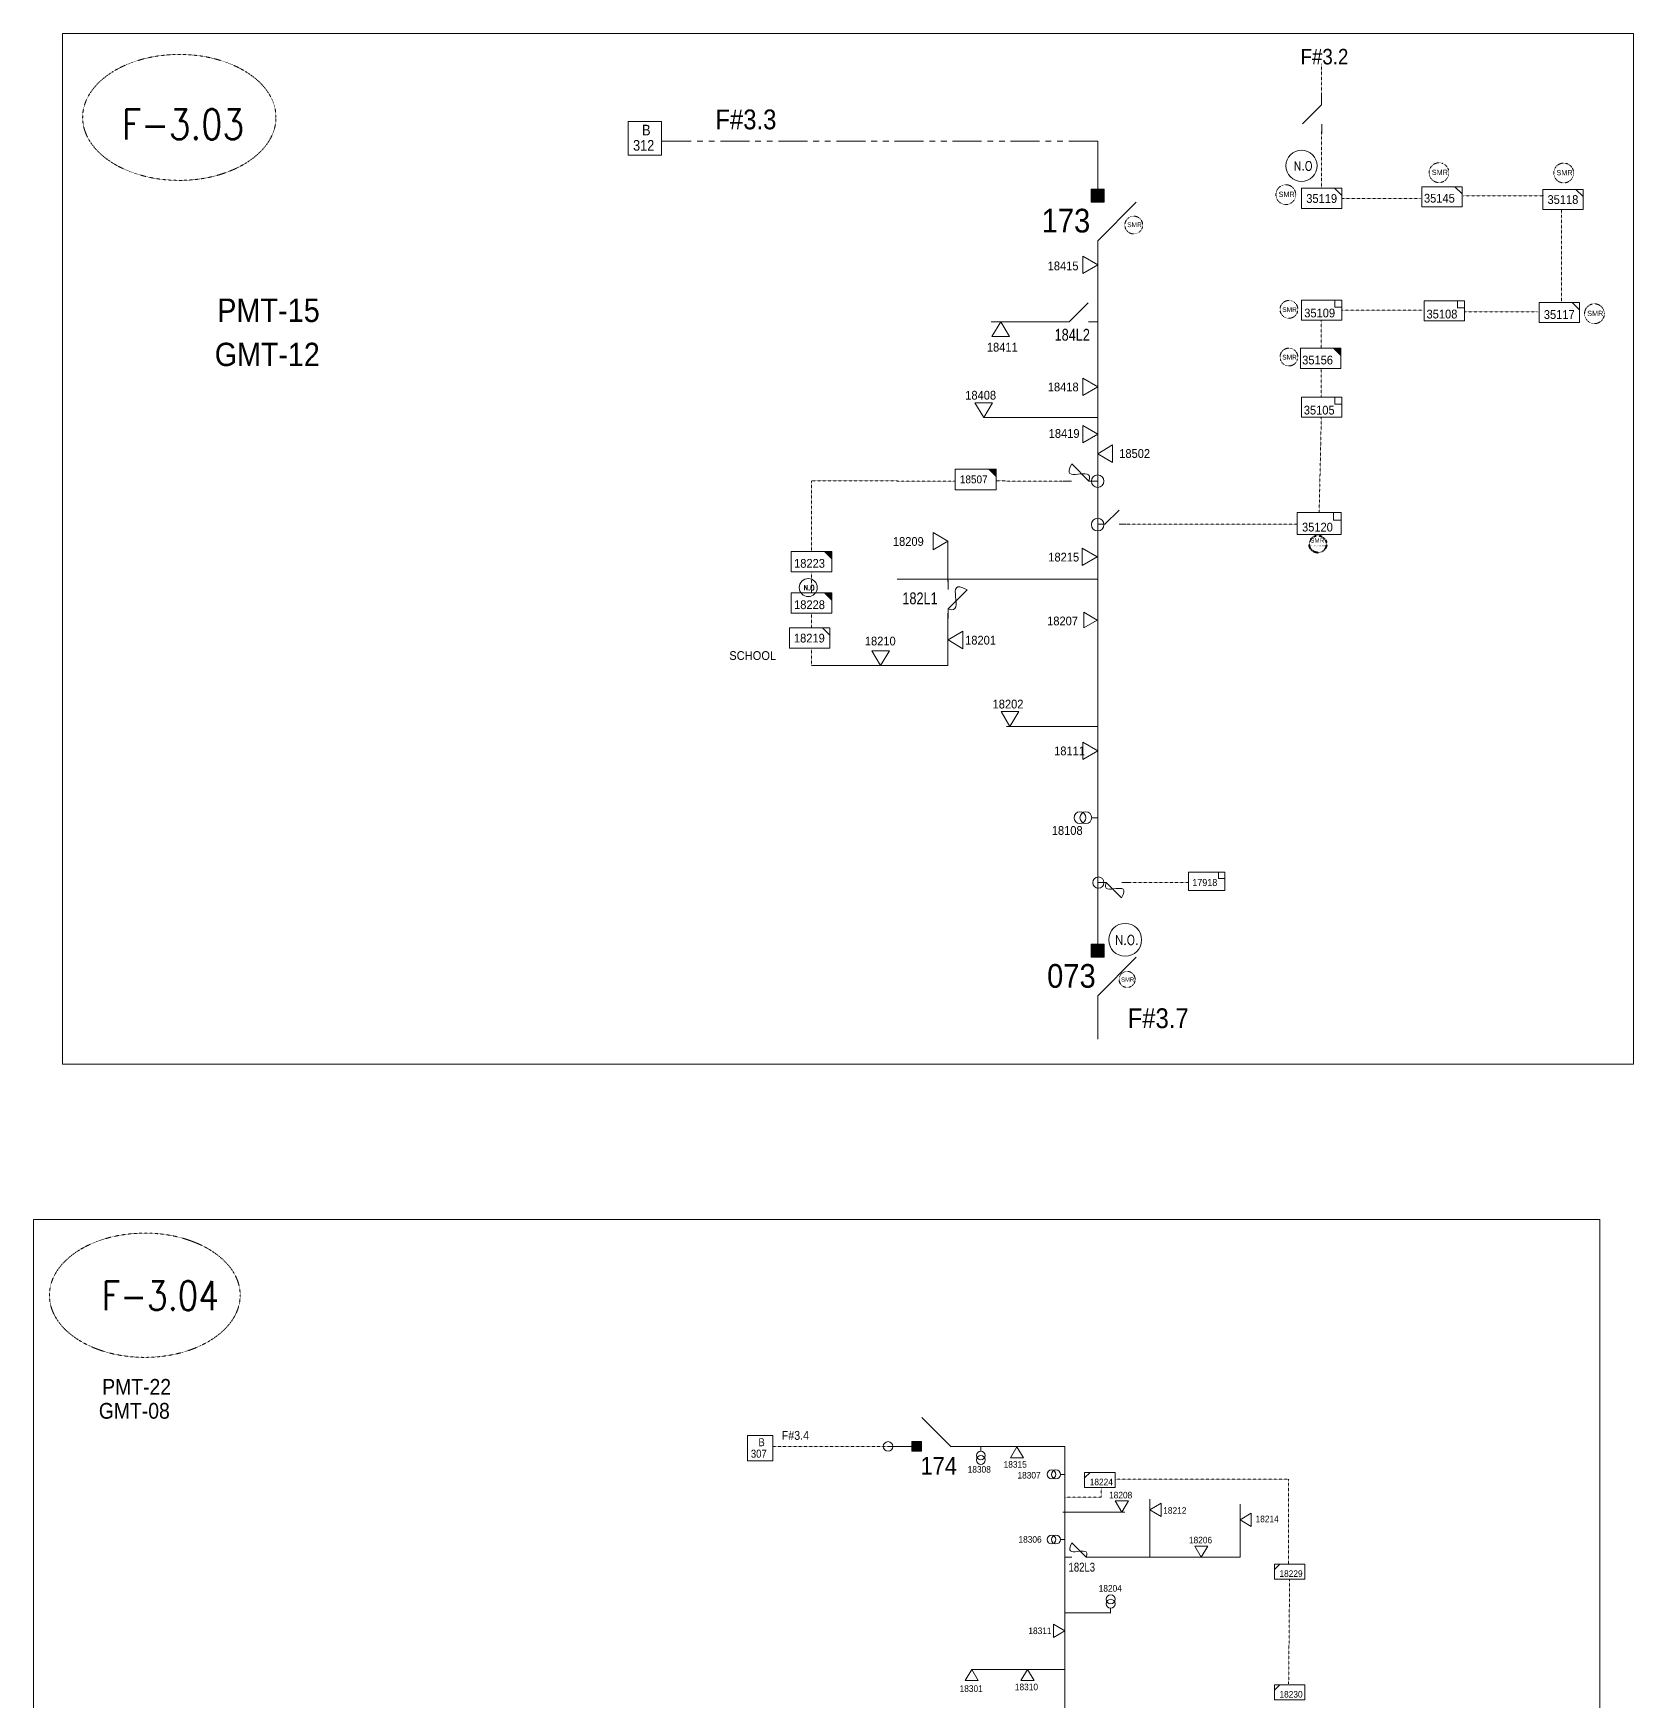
# Model space of a CAD drawing. Header units: metres. Extents: x 65984 to 144644, y -19036 to 23726.
# Drawn here: x 111666 to 112565, y 13819 to 14755 of the extents above; entities that cross this region are included whole.
import ezdxf
from ezdxf.enums import TextEntityAlignment as Align

# ---------------------------------------------------------------- set-up
doc = ezdxf.new("R2010")
doc.units = ezdxf.units.M
doc.header["$MEASUREMENT"] = 0
doc.linetypes.add('( Phantom )', pattern=[2.5, 1.25, -0.25, 0.25, -0.25, 0.25, -0.25])
doc.linetypes.add('DGN Style 3', pattern=[0.013877, 0, -0.013877])
doc.layers.get('0').update_dxf_attribs({"color": 95, "lineweight": 40})
for name, color, linetype, lineweight in [('ABS', 7, 'Continuous', 40), ('ABS NUMBER', 112, 'Continuous', 30), ('d_eos no', 121, 'Continuous', 40), ('d_fco', 5, 'Continuous', 40), ('d_fco text', 95, 'Continuous', 40), ('d_oh branch', 94, 'Continuous', 40), ('d_tf', 1, 'Continuous', 40), ('d_tf no', 6, 'Continuous', 40), ('d_tf_200', 1, 'Continuous', 40), ('d_ug cable', 95, 'Continuous', 40), ('d_ug main line', 95, 'Continuous', 40), ('FDR  1  05', 172, 'Continuous', 40), ('fedr no', 95, 'Continuous', 40), ('GRID STATION 01', 7, 'Continuous', 40), ('O H MAIN FEEDER', 4, 'Continuous', 100), ('SW N O', 114, 'Continuous', 30)]:
    doc.layers.add(name, color=color, linetype=linetype, lineweight=lineweight)
doc.styles.add('NASKHF', font='naskhf.shx', dxfattribs={"height": 8})
doc.styles.get("Standard").update_dxf_attribs({"font": 'txt.shx'})
doc.styles.add('Style-Arial', font='arial.ttf')
doc.styles.add('Style-ENGINEERING', font='ENGINEERING.shx')
doc.styles.add('Style-msdefault', font='msdefault.shx')
doc.styles.add('Style-STANDARD', font='STANDARD.shx')

# ---------------------------------------------------------------- blocks, each defined once
blk = doc.blocks.new('*U1094')
at = {"layer": 'd_fco', "color": 22, "linetype": 'Continuous', "lineweight": 13}
blk.add_line((-4.25, -4), (-8.12, -4), dxfattribs=at)
at = {"layer": 'd_fco', "color": 22, "linetype": 'Continuous', "lineweight": 13, "extrusion": (0, 0, -1), "flags": 128}
blk.add_lwpolyline([(-8.09, -4), (-3.93, -4), (4.1, 4.03)], dxfattribs=at)
blk = doc.blocks.new('ABS2_1_1')
at = {"color": 0, "linetype": 'ByBlock', "lineweight": -2, "ltscale": 500}
for q in [(-29900, 43500), (0, 0)]:
    blk.add_line((0, 13600), q, dxfattribs=at)
at = {"color": 0, "linetype": 'ByBlock', "lineweight": -2, "ltscale": 500, "flags": 128}
for points in [[(5000, 43600), (-5000, 43600), (-5000, 53600), (5000, 53600)], [(3791, 49653), (3791, 49653), (3791, 49653)]]:
    blk.add_lwpolyline(points, close=True, dxfattribs=at)
at = {"color": 0, "linetype": 'ByBlock', "lineweight": -2, "ltscale": 500}
for points in [[(5000, 43600), (-5000, 43600), (5000, 53600), (-5000, 53600)], [(3791, 49653), (3791, 49653), (3791, 49653)]]:
    blk.add_solid(points, dxfattribs=at)
blk = doc.blocks.new('*U1095')
at = {"layer": 'd_fco', "color": 7, "linetype": 'Continuous', "lineweight": 13}
blk.add_line((-4.25, -4), (-8.12, -4), dxfattribs=at)
at = {"layer": 'd_fco', "color": 7, "linetype": 'Continuous', "lineweight": 13, "extrusion": (0, 0, -1), "flags": 128}
blk.add_lwpolyline([(-8.09, -4), (-3.93, -4), (4.1, 4.03)], dxfattribs=at)
blk = doc.blocks.new('TF_8')
at = {"color": 0, "linetype": 'ByBlock', "lineweight": -2}
blk.add_line((6.3, 4.95), (9.9, 1.35), dxfattribs=at)
blk.add_3dface([(-10.1, 4.95), (9.9, 4.95), (9.9, -5.05), (-10.1, -5.05)], dxfattribs=at)
blk = doc.blocks.new('*U1012')
at = {"layer": 'd_fco', "color": 7, "linetype": 'Continuous', "lineweight": 13}
blk.add_line((-4.6, 4.2), (-10.1, 4.2), dxfattribs=at)
at = {"layer": 'd_fco', "color": 7, "linetype": 'Continuous', "lineweight": 13, "flags": 128}
blk.add_lwpolyline([(13, 4.2), (7.1, 4.2), (-4.4, -7.3)], dxfattribs=at)
at = {"layer": 'd_fco', "color": 7, "linetype": 'Continuous', "lineweight": 13}
blk.add_open_spline([(-4.4, -7.3), (-13, 7.7), (11.6, -7.7), (7.1, 4.2)], degree=3, dxfattribs=at)
blk = doc.blocks.new('exist.us-1000kva')
at = {"color": 0, "linetype": 'ByBlock', "lineweight": -2, "flags": 128}
blk.add_lwpolyline([(40, 12.9), (32.8, 20), (40, 20)], close=True, dxfattribs=at)
at = {"color": 0, "linetype": 'ByBlock', "lineweight": -2, "extrusion": (0, 0, -1)}
blk.add_solid([(-40, 12.9), (-32.8, 20), (-40, 20)], dxfattribs=at)
at = {"color": 0, "linetype": 'ByBlock', "lineweight": -2, "xscale": 2, "yscale": 2}
blk.add_blockref('TF_8', (20.2, 10.1), dxfattribs=at)
blk = doc.blocks.new('TF3')
at = {"color": 0, "linetype": 'ByBlock', "lineweight": -2}
for p, q in [((11.3, 9), (18.3, 9)), ((18.3, 9), (18.3, 2))]:
    blk.add_line(p, q, dxfattribs=at)
at = {"color": 0, "linetype": 'ByBlock', "lineweight": -2, "flags": 128}
blk.add_lwpolyline([(18.3, 2), (11.3, 2), (11.3, 9)], dxfattribs=at)
at = {"color": 0, "linetype": 'ByBlock', "lineweight": -2}
blk.add_3dface([(-21.7, 9), (18.3, 9), (18.3, -11), (-21.7, -11)], dxfattribs=at)
blk = doc.blocks.new('TFU_104')
at = {"layer": 'd_tf_200', "color": 22, "linetype": 'Continuous', "lineweight": 13}
blk.add_line((0, 10), (0, 0), dxfattribs=at)
at = {"layer": 'd_tf_200', "color": 22, "linetype": 'Continuous', "lineweight": 13, "extrusion": (0, 0, -1)}
for centre in [(0, 30), (0, 20)]:
    blk.add_circle(centre, 10, dxfattribs=at)
blk = doc.blocks.new('*U1097')
at = {"layer": 'd_fco', "color": 214, "linetype": 'Continuous', "lineweight": 13}
blk.add_line((4.02, -4.23), (4.02, -8.1), dxfattribs=at)
at = {"layer": 'd_fco', "color": 214, "linetype": 'Continuous', "lineweight": 13, "flags": 128}
blk.add_lwpolyline([(4.01, 8.11), (4.01, 3.95), (-4.01, -4.09)], dxfattribs=at)
blk = doc.blocks.new('TFU_122')
at = {"layer": 'd_tf_200', "color": 111, "linetype": 'Continuous', "lineweight": 13}
blk.add_line((0, 10), (0, 0), dxfattribs=at)
at = {"layer": 'd_tf_200', "color": 111, "linetype": 'Continuous', "lineweight": 13, "extrusion": (0, 0, -1)}
for centre in [(0, 30), (0, 20)]:
    blk.add_circle(centre, 10, dxfattribs=at)
blk = doc.blocks.new('*U1175')
at = {"layer": 'd_fco', "color": 111, "linetype": 'Continuous', "lineweight": 13}
blk.add_line((-4.6, 4.2), (-10.1, 4.2), dxfattribs=at)
at = {"layer": 'd_fco', "color": 111, "linetype": 'Continuous', "lineweight": 13, "extrusion": (0, 0, -1), "flags": 128}
blk.add_lwpolyline([(-13, 4.2), (-7.1, 4.2), (4.4, -7.3)], dxfattribs=at)
at = {"layer": 'd_fco', "color": 111, "linetype": 'Continuous', "lineweight": 13}
blk.add_open_spline([(-4.4, -7.3), (-13, 7.7), (11.6, -7.7), (7.1, 4.2)], degree=3, dxfattribs=at)
blk = doc.blocks.new('*U1463')
at = {"layer": 'SW N O', "color": 3, "lineweight": 13, "ltscale": 0.426762}
blk.add_circle((0, 0), 16.8, dxfattribs=at)
at = {"layer": 'SW N O', "color": 3, "lineweight": 13, "style": 'Style-STANDARD'}
blk.add_text('N.O.', height=9.6, dxfattribs=at).set_placement((1.7, -0.2), align=Align.MIDDLE_CENTER)
blk = doc.blocks.new('TRA1_849')
at = {"layer": 'd_tf', "color": 22, "linetype": 'Continuous', "lineweight": 13, "ltscale": 0.000314597, "flags": 128}
blk.add_lwpolyline([(10, -17), (0, 0), (-10, -17)], close=True, dxfattribs=at)
blk = doc.blocks.new('TRA1_848')
at = {"layer": 'd_tf', "color": 22, "linetype": 'Continuous', "lineweight": 13, "ltscale": 0.000314597, "xscale": 1.000046566207833, "yscale": 1.000046566207833, "zscale": 1.000046566207833, "rotation": 180}
blk.add_blockref('TRA1_849', (0, 0), dxfattribs=at)
blk = doc.blocks.new('TRA1_851')
at = {"layer": 'd_tf', "color": 22, "linetype": 'Continuous', "lineweight": 13, "ltscale": 0.000314469, "flags": 128}
blk.add_lwpolyline([(10, -17), (0, 0), (-10, -17)], close=True, dxfattribs=at)
blk = doc.blocks.new('TRA1_850')
at = {"layer": 'd_tf', "color": 22, "linetype": 'Continuous', "lineweight": 13, "ltscale": 0.000314469, "xscale": 1.000046566207834, "yscale": 1.000046566207834, "zscale": 1.000046566207834, "rotation": 180}
blk.add_blockref('TRA1_851', (0, 0), dxfattribs=at)
blk = doc.blocks.new('TRA1_853')
at = {"layer": 'd_tf', "color": 22, "linetype": 'Continuous', "lineweight": 13, "ltscale": 0.000292531, "extrusion": (0, 0, -1), "flags": 128}
blk.add_lwpolyline([(-10, -17), (0, 0), (10, -17)], close=True, dxfattribs=at)
blk = doc.blocks.new('TRA1_852')
at = {"layer": 'd_tf', "color": 22, "linetype": 'Continuous', "lineweight": 13, "ltscale": 0.000292531, "xscale": 1.000046566207833, "yscale": 1.000046566207833, "zscale": 1.000046566207833, "rotation": 180}
blk.add_blockref('TRA1_853', (0, 0), dxfattribs=at)
blk = doc.blocks.new('TRA1_855')
at = {"layer": 'd_tf', "color": 22, "linetype": 'Continuous', "lineweight": 13, "ltscale": 0.000314597, "flags": 128}
blk.add_lwpolyline([(10.1, -17), (0.1, 0), (-9.9, -17)], close=True, dxfattribs=at)
blk = doc.blocks.new('TRA1_854')
at = {"layer": 'd_tf', "color": 22, "linetype": 'Continuous', "lineweight": 13, "ltscale": 0.000314597, "xscale": 1.000046566207833, "yscale": 1.000046566207833, "zscale": 1.000046566207833, "rotation": 180}
blk.add_blockref('TRA1_855', (0, 0), dxfattribs=at)
blk = doc.blocks.new('TRA1_1033')
at = {"layer": 'd_tf', "color": 111, "linetype": 'Continuous', "lineweight": 13, "ltscale": 0.000236361, "flags": 128}
blk.add_lwpolyline([(10, -17), (0, 0), (-10, -17)], close=True, dxfattribs=at)
blk = doc.blocks.new('TRA1_1032')
at = {"layer": 'd_tf', "color": 111, "linetype": 'Continuous', "lineweight": 13, "ltscale": 0.000236361, "xscale": 1.000046566207833, "yscale": 1.000046566207833, "zscale": 1.000046566207833, "rotation": 180}
blk.add_blockref('TRA1_1033', (0, 0), dxfattribs=at)
blk = doc.blocks.new('*U2828')
at = {"layer": 'FDR  1  05', "color": 111, "linetype": 'Continuous', "lineweight": 13, "extrusion": (0, 0, -1), "flags": 128}
blk.add_lwpolyline([(-8.53, 4.26), (-8.53, 1.19), (-5.45, 4.26)], dxfattribs=at)
blk.add_lwpolyline([(-5.45, 4.26), (-8.53, 4.26), (-8.53, 1.19)], close=True, dxfattribs=at)
at = {"layer": 'FDR  1  05', "color": 111, "linetype": 'Continuous', "lineweight": 13, "extrusion": (0, 0, -1), "xscale": 0.8535245333131425, "yscale": -0.8535245333131425, "zscale": 0.4267622666565712, "rotation": 180}
blk.add_blockref('TF_8', (-0.08, 0.04), dxfattribs=at)
blk = doc.blocks.new('*U3785')
at = {"layer": 'SW N O', "color": 3, "lineweight": 13, "ltscale": 0.426762}
blk.add_circle((0, 0), 16.8, dxfattribs=at)
at = {"layer": 'SW N O', "color": 3, "lineweight": 13, "style": 'Style-STANDARD'}
blk.add_text('N.O', height=9.6, dxfattribs=at).set_placement((1.7, -0.2), align=Align.MIDDLE_CENTER)
blk = doc.blocks.new('*U3832')
at = {"color": 2, "linetype": 'DGN Style 3'}
blk.add_circle((0, 0), 40.1, dxfattribs=at)
at = {"color": 1, "style": 'Style-ENGINEERING', "width": 1.09375}
blk.add_text('SMR', height=20.04, dxfattribs=at).set_placement((29.5, 7.3), align=Align.RIGHT)
at = {"color": 7, "true_color": 0xffffff, "insert": (-35.1, -5.1), "char_height": 5.833, "width": 324.554, "attachment_point": 1}
blk.add_mtext('\\fCalibri|b0|i0|c178178|p39;ACTIVE 27.09.2023\\P', dxfattribs=at)
blk = doc.blocks.new('*U4347')
at = {"layer": 'SW N O', "color": 3, "lineweight": 13, "ltscale": 0.426762}
blk.add_circle((0, 0), 16.8, dxfattribs=at)
at = {"layer": 'SW N O', "color": 3, "lineweight": 13, "style": 'Style-STANDARD'}
blk.add_text('N.O', height=9.6, dxfattribs=at).set_placement((1.7, -0.2), align=Align.MIDDLE_CENTER)

msp = doc.modelspace()

# ---------------------------------------------------------------- linework, layer by layer
at = {"layer": 'd_oh branch', "color": 22, "linetype": 'Continuous', "lineweight": 13}
for p, q in [((112204.18, 14593.33), (112244.88, 14593.33)), ((112200.09, 14539.51), (112264.1, 14539.51)), ((112180.01, 14447.33), (112180.01, 14470.11)), ((112151.49, 14448.67), (112264.15, 14448.67)), ((112212.96, 14366.08), (112264.15, 14366.08))]:
    msp.add_line(p, q, dxfattribs=at)
at = {"layer": 'd_oh branch', "color": 111, "linetype": 'Continuous', "lineweight": 13}
for p, q in [((112293.39, 13932.2), (112293.39, 13899.53)), ((112244.55, 13924.87), (112279.26, 13924.87)), ((112344.09, 13899.53), (112344.09, 13929.32)), ((112261.85, 13899.53), (112344.09, 13899.53)), ((112245.65, 13868.4), (112271.4, 13868.4)), ((112224.64, 13836.55), (112193.34, 13836.55)), ((112224.64, 13836.55), (112245.65, 13836.55))]:
    msp.add_line(p, q, dxfattribs=at)
at = {"layer": 'd_oh branch', "color": 22, "linetype": 'Continuous', "lineweight": 13, "flags": 128}
msp.add_lwpolyline([(112103.34, 14400.21), (112180.01, 14400.21), (112180.01, 14429.6)], dxfattribs=at)
at = {"layer": 'd_ug cable', "color": 5, "linetype": 'DGN Style 3', "lineweight": 13}
msp.add_line((112389.89, 14717.16), (112389.89, 14738.06), dxfattribs=at)
at = {"layer": 'd_ug cable', "color": 22, "linetype": 'DGN Style 3', "lineweight": 13}
for p, q in [((112389.89, 14668.25), (112389.89, 14700.84)), ((112401.25, 14662.57), (112445.45, 14662.57)), ((112103.34, 14464.25), (112103.3, 14503.99)), ((112103.34, 14441.5), (112103.34, 14452.89)), ((112103.34, 14421.44), (112103.34, 14429.67)), ((112103.34, 14400.21), (112103.34, 14409.48))]:
    msp.add_line(p, q, dxfattribs=at)
at = {"layer": 'd_ug cable', "color": 111, "linetype": 'DGN Style 3', "lineweight": 13}
for p, q in [((112273.83, 13943.33), (112371.74, 13943.33)), ((112371.36, 13943.12), (112371.36, 13895.83)), ((112371.89, 13887.18), (112371.36, 13828.4))]:
    msp.add_line(p, q, dxfattribs=at)
at = {"layer": 'd_ug cable', "color": 22, "linetype": 'DGN Style 3', "lineweight": 13, "flags": 128}
for points in [[(112469.66, 14663.96), (112514.7, 14663.96)], [(112524.63, 14604.26), (112524.63, 14656.31)], [(112401.29, 14599.8), (112446.33, 14599.8)], [(112470.57, 14598.79), (112511.14, 14598.79)], [(112389.7, 14578.46), (112389.7, 14593.77)], [(112389.7, 14551), (112389.7, 14567.1)], [(112388.5, 14486.21), (112389.7, 14539.64)], [(112103.3, 14503.99), (112184.02, 14503.82)], [(112207.04, 14503.9), (112244.64, 14503.82)], [(112280.05, 14479.56), (112376.11, 14479.56)], [(112281.01, 14278.44), (112314.85, 14278.37)]]:
    msp.add_lwpolyline(points, dxfattribs=at)
at = {"layer": 'd_ug cable', "color": 111, "linetype": 'DGN Style 3', "lineweight": 13, "flags": 128}
for points in [[(112146.32, 13961.77), (112081.63, 13961.77)], [(112266.02, 13938.61), (112266.02, 13933.19), (112245.65, 13933.19)]]:
    msp.add_lwpolyline(points, dxfattribs=at)
at = {"layer": 'd_ug cable', "color": 2, "linetype": 'DGN Style 3', "lineweight": 13}
for centre, radius in [((112455.82, 14677.03), 5.56), ((112525.86, 14676.85), 5.56), ((112369.78, 14664.69), 5.56), ((112284.36, 14647.61), 5), ((112371.52, 14600.25), 5), ((112543.13, 14597.82), 5.56), ((112371.52, 14573.5), 5), ((112280.63, 14224), 4.5)]:
    msp.add_circle(centre, radius, dxfattribs=at)
at = {"layer": 'd_ug main line', "color": 22, "linetype": '( Phantom )', "lineweight": 13, "ltscale": 13.0438, "flags": 128}
msp.add_lwpolyline([(112264.1, 14694.69), (112019.16, 14694.69)], dxfattribs=at)
at = {"layer": 'fedr no', "color": 82, "linetype": 'DGN Style 3', "lineweight": 13, "true_color": 0x1dc70e}
for centre, major_axis in [((111748.24, 14708.06), (54.3, 0)), ((111728.85, 14046.65), (53.57, 0))]:
    msp.add_ellipse(centre, major_axis=major_axis, ratio=0.651175, dxfattribs=at)
at = {"layer": 'GRID STATION 01', "color": 1, "lineweight": 13, "ltscale": 0.379284, "flags": 128}
for points in [[(112019.16, 14686.93), (112000.27, 14686.93), (112000.27, 14705.82), (112019.16, 14705.82)], [(112081.63, 13967.86), (112067.44, 13967.86), (112067.44, 13953.67), (112081.63, 13953.67)]]:
    msp.add_lwpolyline(points, close=True, dxfattribs=at)
at = {"layer": 'O H MAIN FEEDER', "color": 111, "lineweight": 13, "ltscale": 30}
msp.add_line((112161.2, 13961.77), (112145.94, 13961.77), dxfattribs=at)
at = {"layer": 'O H MAIN FEEDER', "color": 140, "linetype": 'Continuous', "lineweight": 13, "flags": 128}
for points in [[(111682.61, 14755.27), (112565.16, 14755.27), (112565.16, 14176.49), (111682.61, 14176.49)], [(111666.24, 14089.24), (112546.18, 14089.24), (112546.18, 13553.43), (111666.24, 13553.43)]]:
    msp.add_lwpolyline(points, close=True, dxfattribs=at)
at = {"layer": 'O H MAIN FEEDER', "color": 22, "lineweight": 13, "ltscale": 0.000344463, "flags": 128}
for points in [[(112264.1, 14694.69), (112264.1, 14665.75)], [(112264.1, 14633.11), (112264.1, 14345.92)], [(112264.1, 14345.92), (112264.1, 14241.09)], [(112264.1, 14209.95), (112264.1, 14190.54)]]:
    msp.add_lwpolyline(points, dxfattribs=at)
at = {"layer": 'O H MAIN FEEDER', "color": 111, "lineweight": 13, "ltscale": 30, "flags": 128}
msp.add_lwpolyline([(112245.65, 13748.16), (112245.65, 13961.77), (112185.23, 13961.77)], dxfattribs=at)
at = {"layer": 'O H MAIN FEEDER', "color": 22, "lineweight": 13, "ltscale": 0.649935}
for centre in [(112264.1, 14503.78), (112264.1, 14479.38)]:
    msp.add_circle(centre, 3.53, dxfattribs=at)
at = {"layer": 'O H MAIN FEEDER', "color": 22, "lineweight": 13, "ltscale": 0.584941}
msp.add_circle((112264.46, 14278.37), 3.18, dxfattribs=at)
at = {"layer": 'O H MAIN FEEDER', "color": 111, "lineweight": 13, "ltscale": 0.488306}
msp.add_circle((112146.32, 13961.77), 2.66, dxfattribs=at)

# ---------------------------------------------------------------- block references
at = {"color": 1, "xscale": 0.12, "yscale": 0.12, "zscale": 0.12}
msp.add_blockref('*U3832', (112387.78, 14468.44), dxfattribs=at)
at = {"layer": 'ABS', "color": 2, "linetype": 'Continuous', "lineweight": 13, "ltscale": 1.081947, "xscale": 0.0007249055221413183, "yscale": -0.0007249055221413188, "zscale": 0.0004800555727897675, "rotation": 180.0000071991901}
for p in [(112264.1, 14628.91), (112264.1, 14204.91)]:
    msp.add_blockref('ABS2_1_1', p, dxfattribs=at)
at = {"layer": 'ABS', "color": 7, "linetype": 'Continuous', "lineweight": 13, "ltscale": 0.812883, "xscale": 0.0005446322480400586, "yscale": -0.000544632248040059, "zscale": 0.000360672857092237, "rotation": 270.0000071993246}
msp.add_blockref('ABS2_1_1', (112188.93, 13961.77), dxfattribs=at)
at = {"layer": 'd_fco', "color": 214, "linetype": 'Continuous', "lineweight": 13, "xscale": 1.331, "yscale": 1.331, "zscale": 1.331}
msp.add_blockref('*U1097', (112384.56, 14709.9), dxfattribs=at)
at = {"layer": 'd_fco', "color": 22, "linetype": 'Continuous', "lineweight": 13, "extrusion": (0, 0, -1), "xscale": 1.331, "yscale": 1.331, "zscale": 1.331, "rotation": 1.528550909005871e-09}
msp.add_blockref('*U1094', (-112253.3, 14598.66), dxfattribs=at)
at = {"layer": 'd_fco', "color": 7, "linetype": 'Continuous', "lineweight": 13, "extrusion": (0, 0, -1)}
for name, p, xscale, yscale, zscale, rotation in [('*U1012', (-112253.18, 14507.34), 0.8385300000000002, 0.8385300000000002, 0.8385300000000002, 180.0000000006001), ('*U1095', (-112272.06, 14483.5), 0.9841521825242917, 0.9841521825242917, 0.9841521825242917, 1.528536876050743e-09), ('*U1012', (-112183.93, 14438.72), 0.9317000000000002, 0.9317000000000002, 0.9317000000000002, 270.0000000006001), ('*U1012', (-112274.2, 14275.27), 0.7546770000000003, 0.7546770000000003, 0.7546770000000003, 6.000745967311222e-10)]:
    msp.add_blockref(name, p, dxfattribs=dict(at, xscale=xscale, yscale=yscale, zscale=zscale, rotation=rotation))
at = {"layer": 'd_fco', "color": 111, "linetype": 'Continuous', "lineweight": 13, "extrusion": (0, 0, -1), "xscale": 0.7, "yscale": 0.7, "zscale": 0.7, "rotation": 180.0000000006002}
msp.add_blockref('*U1175', (-112252.74, 13902.48), dxfattribs=at)
at = {"layer": 'd_tf', "color": 22, "linetype": 'Continuous', "lineweight": 13, "ltscale": 0.000314597, "xscale": 0.4924700000000001, "yscale": 0.4924700000000001, "zscale": 0.4924700000000001}
for name, p, rotation in [('TRA1_848', (112264.1, 14625.25), 89.99999999999993), ('TRA1_848', (112209.6, 14593.32), 179.9999999999999), ('TRA1_848', (112264.1, 14519.21), 270), ('TRA1_848', (112179.99, 14470.11), 89.99999999999993), ('TRA1_848', (112180.02, 14414.64), 269.9999999999999), ('TRA1_854', (112142.22, 14400.21), 359.9999999999999)]:
    msp.add_blockref(name, p, dxfattribs=dict(at, rotation=rotation))
at = {"layer": 'd_tf', "color": 22, "linetype": 'Continuous', "lineweight": 13, "ltscale": 0.000314597, "extrusion": (0, 0, -1), "xscale": 0.4924700000000001, "yscale": 0.4924700000000001, "zscale": 0.4924700000000001}
for name, p, rotation in [('TRA1_848', (-112264.1, 14556.76), 270), ('TRA1_848', (-112264.1, 14530.19), 270), ('TRA1_848', (-112263.78, 14461.33), 269.9999999999999), ('TRA1_854', (-112264.1, 14352.28), 269.9999999999999)]:
    msp.add_blockref(name, p, dxfattribs=dict(at, rotation=rotation))
at = {"layer": 'd_tf', "color": 22, "linetype": 'Continuous', "lineweight": 13, "ltscale": 0.000314469, "xscale": 0.4924700000000001, "yscale": 0.4924700000000001, "zscale": 0.4924700000000001, "rotation": 359.9999999999999}
msp.add_blockref('TRA1_850', (112200.09, 14539.5), dxfattribs=at)
at = {"layer": 'd_tf', "color": 22, "linetype": 'Continuous', "lineweight": 13, "ltscale": 0.000292531, "extrusion": (0, 0, -1), "xscale": 0.4406580429230447, "yscale": 0.4406580429230447, "zscale": 0.4406580429230447, "rotation": 269.9999999999999}
msp.add_blockref('TRA1_852', (-112263.78, 14425.82), dxfattribs=at)
at = {"layer": 'd_tf', "color": 22, "linetype": 'Continuous', "lineweight": 13, "ltscale": 0.000314597, "extrusion": (0, 0, -1), "xscale": 0.4924700000000001, "yscale": 0.4924700000000001, "zscale": 0.4924700000000001}
msp.add_blockref('TRA1_854', (-112214.74, 14366.08), dxfattribs=at)
at = {"layer": 'd_tf', "color": 111, "linetype": 'Continuous', "lineweight": 13, "ltscale": 0.000236361, "xscale": 0.37, "yscale": 0.37, "zscale": 0.37}
for p, rotation in [((112218.74, 13961.62), 180), ((112277.62, 13924.88), 359.9999999999999), ((112293.4, 13926.18), 269.9999999999999), ((112344.1, 13920.49), 269.9999999999999), ((112322.27, 13899.53), 359.9999999999999), ((112193.35, 13836.55), 180), ((112224.65, 13836.55), 180)]:
    msp.add_blockref('TRA1_1032', p, dxfattribs=dict(at, rotation=rotation))
at = {"layer": 'd_tf', "color": 111, "linetype": 'Continuous', "lineweight": 13, "ltscale": 0.000236361, "extrusion": (0, 0, -1), "xscale": 0.37, "yscale": 0.37, "zscale": 0.37, "rotation": 269.9999999999999}
msp.add_blockref('TRA1_1032', (-112245.64, 13858.24), dxfattribs=at)
at = {"layer": 'd_tf_200', "color": 22, "linetype": 'Continuous', "lineweight": 13, "extrusion": (0, 0, -1), "xscale": 0.3327500000000001, "yscale": 0.3327500000000001, "zscale": 0.3327500000000001, "rotation": 269.9999999999999}
msp.add_blockref('TFU_104', (-112264.11, 14314.83), dxfattribs=at)
at = {"layer": 'd_tf_200', "color": 111, "linetype": 'Continuous', "lineweight": 13, "extrusion": (0, 0, -1), "xscale": 0.25, "yscale": 0.25, "zscale": 0.25}
for p, rotation in [((-112198.45, 13961.67), 179.9999999999999), ((-112245.65, 13946.03), 269.9999999999999), ((-112245.65, 13909.47), 269.9999999999999), ((-112271.35, 13868.4), 359.9999999999999)]:
    msp.add_blockref('TFU_122', p, dxfattribs=dict(at, rotation=rotation))
at = {"layer": 'FDR  1  05', "color": 2, "linetype": 'Continuous', "lineweight": 13, "rotation": 359.9999999999999}
for name, p, xscale, yscale, zscale in [('TF_8', (112390.01, 14662.62), 1.136041153839793, 1.136041153839793, 0.5680205769198965), ('TF_8', (112457.56, 14663.53), 1.136041153839793, 1.136041153839793, 0.5680205769198965), ('TF_8', (112525.52, 14662.04), 1.136041153839793, 1.136041153839793, 0.5680205769198965), ('TF3', (112390.86, 14600.37), 0.5678751636522046, 0.5678751636522046, 0.1731326718451842), ('TF_8', (112523.5, 14598.56), 1.136041153839793, 1.136041153839793, 0.5680205769198965), ('exist.us-1000kva', (112377.93, 14567.1), 0.5680205769198965, 0.5680205769198965, 0.5680205769198965), ('TF3', (112389.55, 14480.62), 0.6204471749949922, 0.6204471749949922, 0.1731326718451842)]:
    msp.add_blockref(name, p, dxfattribs=dict(at, xscale=xscale, yscale=yscale, zscale=zscale))
at = {"layer": 'FDR  1  05', "color": 22, "linetype": 'Continuous', "lineweight": 13, "rotation": 359.9999999999999}
for name, p, xscale, yscale, zscale in [('TF3', (112459.75, 14600.02), 0.5678751636522046, 0.5678751636522046, 0.1731326718451842), ('TF3', (112390.86, 14545.89), 0.5678751636522046, 0.5678751636522046, 0.1731326718451842), ('exist.us-1000kva', (112184.02, 14499.01), 0.5754206459492882, 0.5754206459492882, 0.5112185192279068), ('exist.us-1000kva', (112091.98, 14452.89), 0.5680205769198965, 0.5680205769198965, 0.5680205769198965), ('exist.us-1000kva', (112091.98, 14429.67), 0.5680205769198965, 0.5680205769198965, 0.5680205769198965), ('TF_8', (112102.43, 14415.81), 1.136041153839793, 1.136041153839793, 0.5680205769198965), ('TF3', (112326.17, 14279.59), 0.5110876472869842, 0.5110876472869842, 0.1558194046606657)]:
    msp.add_blockref(name, p, dxfattribs=dict(at, xscale=xscale, yscale=yscale, zscale=zscale))
at = {"layer": 'FDR  1  05', "color": 111, "linetype": 'Continuous', "lineweight": 13, "extrusion": (0, 0, -1)}
for p in [(-112265.31, 13942.88), (-112371.88, 13891.45), (-112371.88, 13823.68)]:
    msp.add_blockref('*U2828', p, dxfattribs=at)
at = {"layer": 'SW N O', "color": 3, "lineweight": 13}
for name, p, xscale, yscale, zscale in [('*U3785', (112378.58, 14680.91), 0.5215689355570392, 0.5215689355570392, 0.5215689355570392), ('*U4347', (112101.5, 14444.03), 0.3006577373901995, 0.3006577373901995, 0.3006577373901995), ('*U1463', (112279.54, 14246.24), 0.5505130364808631, 0.5505130364808631, 0.5505130364808631)]:
    msp.add_blockref(name, p, dxfattribs=dict(at, xscale=xscale, yscale=yscale, zscale=zscale))

# ---------------------------------------------------------------- texts
at = {"layer": 'ABS NUMBER', "color": 2, "lineweight": 13, "style": 'Style-Arial', "width": 0.88}
for s, p in [('173', (112259.91, 14656.75)), ('073', (112262.99, 14232.64))]:
    msp.add_text(s, height=13.31, rotation=360, dxfattribs=at).set_placement(p, align=Align.TOP_RIGHT)
at = {"layer": 'ABS NUMBER', "color": 7, "lineweight": 13, "style": 'Style-Arial', "width": 0.88}
msp.add_text('174', height=10, dxfattribs=at).set_placement((112185.09, 13955.87), align=Align.TOP_RIGHT)
at = {"layer": 'd_eos no', "color": 7, "linetype": 'Continuous', "lineweight": 13, "style": 'Style-Arial', "width": 0.88}
for s, height, p in [('PMT-15', 13.183, (111769.52, 14606.35)), ('PMT-22', 8.843, (111704.93, 13999.64)), ('GMT-08', 8.843, (111703.03, 13986.17))]:
    msp.add_text(s, height=height, dxfattribs=at).set_placement(p, align=Align.TOP_LEFT)
at = {"layer": 'd_eos no', "color": 7, "linetype": 'Continuous', "lineweight": 13, "insert": (111768.16, 14581.53), "char_height": 13.088, "attachment_point": 1, "style": 'NASKHF'}
msp.add_mtext('\\fArial|b0|i0|c178178|p39;\\H1x;\\W0.88;GMT-12\\P', dxfattribs=at)
at = {"layer": 'd_fco text', "color": 22, "linetype": 'Continuous', "lineweight": 13, "style": 'Style-msdefault', "width": 0.8}
msp.add_text('184L2', height=6.655, dxfattribs=at).set_placement((112259.71, 14589.35), align=Align.TOP_RIGHT)
at = {"layer": 'd_fco text', "color": 7, "linetype": 'Continuous', "lineweight": 13, "style": 'Style-msdefault', "width": 0.8}
msp.add_text('182L1', height=6.655, dxfattribs=at).set_placement((112154.39, 14434.67))
at = {"layer": 'd_fco text', "color": 111, "linetype": 'Continuous', "lineweight": 13, "style": 'Style-msdefault', "width": 0.8}
msp.add_text('182L3', height=5, dxfattribs=at).set_placement((112247.74, 13891.47))
at = {"layer": 'd_tf no', "color": 1, "linetype": 'Continuous', "lineweight": 40, "style": 'Style-msdefault', "width": 0.945946}
for height, p in [(2.96, (112451.76, 14678.69)), (2.96, (112521.79, 14678.51)), (2.96, (112365.71, 14666.35)), (2.664, (112280.7, 14649.11)), (2.664, (112367.78, 14601.5)), (2.96, (112539.06, 14599.48)), (2.664, (112367.78, 14574.74)), (2.398, (112277.25, 14225.12))]:
    msp.add_text('SMR', height=height, dxfattribs=at).set_placement(p, align=Align.TOP_LEFT)
at = {"layer": 'd_tf no', "color": 120, "linetype": 'Continuous', "lineweight": 13, "style": 'Style-msdefault', "width": 0.945946}
msp.add_text('35119', height=4.925, dxfattribs=at).set_placement((112381.25, 14664.97), align=Align.TOP_LEFT)
at = {"layer": 'd_tf no', "color": 2, "linetype": 'Continuous', "lineweight": 13, "style": 'Style-msdefault', "width": 0.945946}
for s, p in [('35145', (112447.37, 14665.14)), ('35118', (112516.76, 14664.39)), ('35117', (112514.7, 14599.84)), ('35156', (112378.95, 14574.27))]:
    msp.add_text(s, height=4.925, dxfattribs=at).set_placement(p, align=Align.TOP_LEFT)
at = {"layer": 'd_tf no', "color": 22, "linetype": 'Continuous', "lineweight": 13, "style": 'Style-msdefault', "width": 0.945946}
for s, height, p in [('18415', 4.925, (112236, 14627.13)), ('35108', 4.925, (112448.82, 14600.09)), ('18411', 4.925, (112201.85, 14581.5)), ('18418', 4.925, (112236.07, 14559.14)), ('18408', 4.925, (112189.71, 14554.52)), ('35105', 4.925, (112379.87, 14546.15)), ('18419', 4.925, (112236.58, 14533.04)), ('18507', 4.432, (112186.68, 14507.01)), ('18209', 4.925, (112149.07, 14472.39)), ('18223', 4.925, (112093.56, 14460.1)), ('18215', 4.925, (112236.35, 14463.61)), ('18228', 4.925, (112093.56, 14436.88)), ('18207', 4.925, (112235.7, 14427.75)), ('18219', 4.925, (112093.48, 14418.13)), ('18210', 4.925, (112133.31, 14416.48)), ('18201', 4.925, (112189.64, 14416.95)), ('18202', 4.925, (112205.07, 14381.07)), ('18111', 4.925, (112239.63, 14354.78)), ('18108', 4.925, (112238.31, 14310.11)), ('17918', 3.989, (112317.24, 14280.42))]:
    msp.add_text(s, height=height, dxfattribs=at).set_placement(p, align=Align.TOP_LEFT)
at = {"layer": 'd_tf no', "color": 111, "linetype": 'Continuous', "lineweight": 13, "style": 'Style-msdefault', "width": 0.945946}
for s, height, p in [('35109', 4.925, (112380.12, 14600.69)), ('18308', 3.7, (112191.07, 13950.72)), ('18315', 3.7, (112211.26, 13953.51)), ('18307', 3.7, (112219.04, 13947.43)), ('18208', 3.7, (112270.49, 13936.26)), ('18212', 3.7, (112300.91, 13927.65)), ('18214', 3.7, (112352.78, 13922.89)), ('18306', 3.7, (112219.6, 13911.38)), ('18206', 3.7, (112315.36, 13911)), ('18204', 3.7, (112264.66, 13883.91)), ('18311', 3.7, (112225.17, 13860.07)), ('18301', 3.7, (112186.54, 13827.62)), ('18310', 3.7, (112217.57, 13828.55))]:
    msp.add_text(s, height=height, dxfattribs=at).set_placement(p, align=Align.TOP_LEFT)
at = {"layer": 'd_tf no', "color": 22, "linetype": 'Continuous', "lineweight": 13, "style": 'Style-msdefault', "width": 0.945946}
msp.add_text('18502', height=4.925, dxfattribs=at).set_placement((112293.52, 14521.78), align=Align.TOP_RIGHT)
at = {"layer": 'd_tf no', "color": 121, "linetype": 'Continuous', "lineweight": 13, "style": 'Style-msdefault', "width": 0.945946}
msp.add_text('35120', height=4.925, dxfattribs=at).set_placement((112378.87, 14480.45), align=Align.TOP_LEFT)
at = {"layer": 'd_tf no', "color": 7, "linetype": 'Continuous', "lineweight": 13, "style": 'Style-msdefault', "width": 0.945946}
msp.add_text('SCHOOL', height=4.925, dxfattribs=at).set_placement((112057.16, 14408.33), align=Align.TOP_LEFT)
at = {"layer": 'd_tf no', "color": 111, "linetype": 'Continuous', "lineweight": 13, "style": 'Style-msdefault', "width": 0.945946}
for s, p in [('18224', (112272.64, 13943.64)), ('18229', (112379.21, 13892.2)), ('18230', (112379.21, 13824.43))]:
    msp.add_text(s, height=3.7, dxfattribs=at).set_placement(p, align=Align.TOP_RIGHT)
at = {"layer": 'fedr no', "color": 6, "linetype": 'Continuous', "lineweight": 13, "style": 'Style-STANDARD', "width": 0.909091}
for s, height, p in [('F-3.03', 16.944, (111750.26, 14704.18)), ('F-3.04', 16.256, (111737.59, 14046.44))]:
    msp.add_text(s, height=height, dxfattribs=at).set_placement(p, align=Align.MIDDLE_CENTER)
at = {"layer": 'GRID STATION 01', "color": 55, "linetype": 'Continuous', "lineweight": 13, "style": 'Style-msdefault', "width": 0.9}
for s, height, p in [('F#3.2', 8.72, (112378.06, 14746.54)), ('F#3.7', 11.135, (112280.94, 14207.77))]:
    msp.add_text(s, height=height, rotation=360, dxfattribs=at).set_placement(p, align=Align.TOP_LEFT)
at = {"layer": 'GRID STATION 01', "linetype": 'Continuous', "lineweight": 13, "style": 'Style-msdefault', "width": 0.9}
msp.add_text('F#3.3', height=11.135, rotation=360, dxfattribs=at).set_placement((112049.35, 14712.5), align=Align.TOP_LEFT)
at = {"layer": 'GRID STATION 01', "linetype": 'Continuous', "lineweight": 13, "style": 'Style-msdefault'}
for s, height, width, p in [('B', 5.99, 0.888889, (112008.2, 14703.94)), ('312', 5.989, 0.888889, (112003.14, 14695.36)), ('F#3.4', 5, 0.9, (112086.6, 13970.46)), ('307', 4.5, 0.888889, (112069.28, 13959.94)), ('B', 4.5, 0.888889, (112073.51, 13966.39))]:
    msp.add_text(s, height=height, dxfattribs=dict(at, width=width)).set_placement(p, align=Align.TOP_LEFT)

doc.saveas('drawing.dxf')
